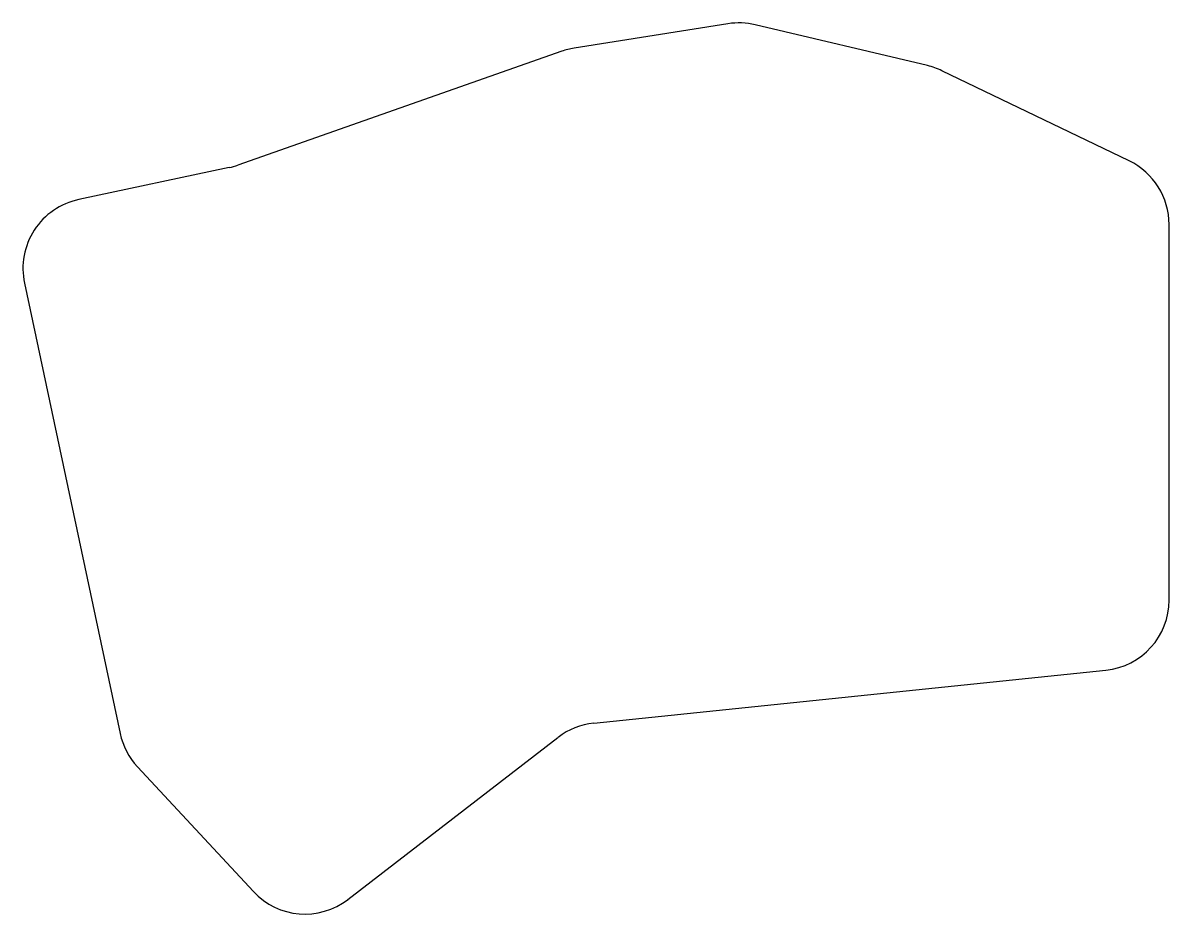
# Model space of a CAD drawing. Header units: millimetres. Extents: x 281 to 412, y -250 to -149.
import ezdxf

# ---------------------------------------------------------------- set-up
doc = ezdxf.new("R2010")
doc.units = ezdxf.units.MM

msp = doc.modelspace()

# ---------------------------------------------------------------- linework, layer by layer
for p, q in [((361.43, -148.74), (343.95, -151.51)), ((384.1, -153.49), (364.53, -148.86)), ((342.55, -151.86), (305.76, -164.79)), ((407.02, -164.32), (385.73, -154.07)), ((304.77, -165.06), (287.67, -168.7)), ((411.55, -214.19), (411.55, -171.53)), ((281.5, -178.19), (292.38, -229.33)), ((346.19, -228.16), (404.37, -222.14)), ((318.26, -248.18), (342.12, -229.78)), ((294.34, -233.12), (307.52, -247.29))]:
    msp.add_line(p, q)
for centre, start, end in [((362.68, -156.64), 76.6809, 99), ((345.2, -159.41), 99, 109.3528), ((382.26, -161.28), 64.2923, 76.6809), ((303.11, -157.24), 282, 289.3528), ((403.55, -171.53), 0, 64.2923), ((289.33, -176.53), 102, 192), ((403.55, -214.19), 275.907, 0), ((347.01, -236.12), 95.907, 127.6329), ((300.2, -227.67), 192, 222.9039), ((313.38, -241.85), 222.9039, 307.6329)]:
    msp.add_arc(centre, 8, start, end)

doc.saveas('drawing.dxf')
